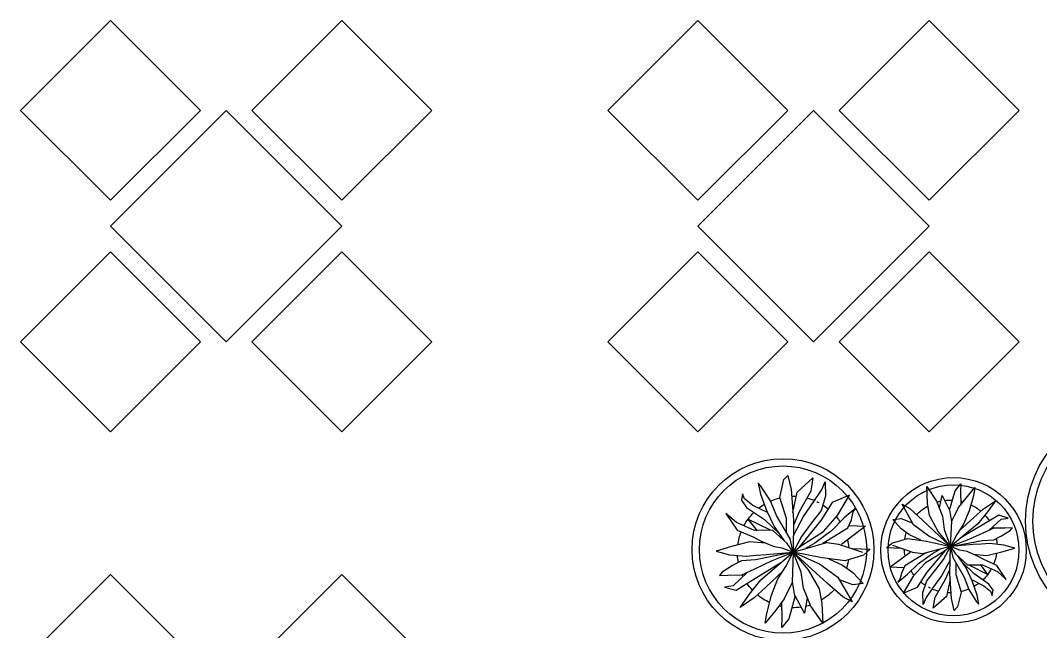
# Model space of a CAD drawing. Header units: millimetres. Extents: x 24870 to 27223, y 1839 to 3696.
# Drawn here: x 26073.7 to 26354.1, y 2723.2 to 2891.4 of the extents above; entities that cross this region are included whole.
import ezdxf

# ---------------------------------------------------------------- set-up
doc = ezdxf.new("R2010")
doc.units = ezdxf.units.MM
doc.layers.add('2-tef-aksesuar', color=30, linetype='Continuous')
doc.layers.add('2-tef-hareketli', color=251, linetype='Continuous')

# ---------------------------------------------------------------- blocks, each defined once
blk = doc.blocks.new('TREEI')
at = {"color": 63, "true_color": 0xafc95e}
for p, q in [((-0.0406, 0.1373), (-0.0511, 0.1417)), ((-0.0511, 0.1417), (-0.0458, 0.1135)), ((0.0003, 0.1098), (0.0056, 0.1442)), ((0.0056, 0.1442), (0.0085, 0.1517)), ((0.0085, 0.1517), (0.0132, 0.1298)), ((0.0459, 0.1342), (0.0453, 0.1448)), ((0.0453, 0.1448), (0.0523, 0.1342)), ((-0.0189, 0.1085), (-0.0406, 0.1373)), ((0.0132, 0.1298), (0.0155, 0.0941)), ((0.036, 0.116), (0.0459, 0.1342)), ((0.0523, 0.1342), (0.0488, 0.1173)), ((0.0792, 0.0979), (0.0909, 0.1229)), ((0.0909, 0.1229), (0.0839, 0.0841)), ((-0.0546, 0.1041), (-0.0943, 0.1173)), ((-0.0943, 0.1173), (-0.0803, 0.0948)), ((-0.0308, 0.0709), (-0.0546, 0.1041)), ((-0.0458, 0.1135), (-0.026, 0.0572)), ((-0.0143, 0.0653), (-0.0189, 0.1085)), ((0.0015, 0.0785), (0.0003, 0.1098)), ((0.0154, 0.091), (0.036, 0.116)), ((0.0488, 0.1173), (0.0266, 0.081)), ((-0.1001, 0.0879), (-0.113, 0.0998)), ((-0.113, 0.0998), (-0.1025, 0.0735)), ((-0.0774, 0.0735), (-0.1001, 0.0879)), ((-0.0803, 0.0948), (-0.0423, 0.0666)), ((0.0266, 0.081), (0.0112, 0.0443)), ((0.0155, 0.0941), (0.0144, 0.0603)), ((0.0243, 0.0572), (0.0558, 0.0948)), ((0.0558, 0.0948), (0.0488, 0.0666)), ((0.0535, 0.0691), (0.0792, 0.0979)), ((0.0839, 0.0841), (0.0599, 0.0578)), ((-0.1025, 0.0735), (-0.0832, 0.0516)), ((-0.0464, 0.0547), (-0.0774, 0.0735)), ((-0.0423, 0.0666), (-0.0224, 0.0484)), ((-0.0028, 0.0397), (-0.0143, 0.0653)), ((-0.0043, 0.0253), (0.0015, 0.0785)), ((0.0202, 0.0553), (0.0535, 0.0691)), ((0.1072, 0.0591), (0.1388, 0.0628)), ((0.1388, 0.0628), (0.1178, 0.0459)), ((-0.1463, 0.0566), (-0.1095, 0.0572)), ((-0.1083, 0.029), (-0.1463, 0.0566)), ((-0.1095, 0.0572), (-0.0744, 0.0334)), ((-0.0832, 0.0516), (-0.0528, 0.0353)), ((-0.0129, 0.0289), (-0.0464, 0.0547)), ((-0.026, 0.0572), (0.0009, -0.0007)), ((0.005, 0.0197), (0.0202, 0.0553)), ((0.0144, 0.0603), (0.008, 0.0266)), ((0.0506, 0.0459), (0.0325, 0.0259)), ((0.043, 0.0376), (0.0716, 0.0528)), ((0.0599, 0.0578), (0.0506, 0.0459)), ((0.0716, 0.0528), (0.1072, 0.0591)), ((0.1178, 0.0459), (0.0891, 0.0297)), ((-0.1399, 0.0234), (-0.1474, 0.0278)), ((-0.1474, 0.0278), (-0.1188, 0.0197)), ((-0.1299, 0.0103), (-0.1399, 0.0234)), ((-0.0703, 0.0115), (-0.1083, 0.029)), ((-0.0744, 0.0334), (-0.0129, 0.0029)), ((-0.0528, 0.0353), (-0.0265, 0.0209)), ((-0.0265, 0.0209), (0.0009, -0.0007)), ((0.0009, -0.0007), (-0.0043, 0.0253)), ((0.0325, 0.0259), (0.0179, 0.0159)), ((0.0693, 0.0228), (0.0517, 0.0165)), ((0.0891, 0.0297), (0.0693, 0.0228)), ((0.0751, 0.0159), (0.1008, 0.0253)), ((0.1008, 0.0253), (0.1213, 0.024)), ((0.1213, 0.024), (0.1452, 0.0203)), ((0.1452, 0.0203), (0.1528, 0.0165)), ((-0.1209, 0.0024), (-0.1504, -0.0123)), ((-0.1171, -0.001), (-0.1299, 0.0103)), ((-0.1188, 0.0197), (-0.0849, 0.0065)), ((-0.0849, 0.0065), (-0.0452, -0.0023)), ((-0.0195, 0.0046), (-0.0703, 0.0115)), ((0.0009, -0.0007), (-0.0195, 0.0046)), ((0.0009, -0.0007), (0.005, 0.0197)), ((0.0517, 0.0165), (0.0009, -0.0007)), ((0.0179, 0.0159), (0.0009, -0.0007)), ((0.0009, -0.0007), (0.0751, 0.0159)), ((0.0471, 0.0009), (0.0009, -0.0007)), ((0.0833, 0.0002), (0.0471, 0.0009)), ((0.1119, -0.0004), (0.0833, 0.0002)), ((0.137, 0.0103), (0.1119, -0.0004)), ((0.1528, 0.0165), (0.137, 0.0103)), ((-0.1504, -0.0123), (-0.0925, -0.026)), ((-0.0598, -0.0091), (-0.1171, -0.001)), ((-0.0674, -0.011), (-0.0873, -0.0229)), ((-0.0341, -0.006), (-0.0674, -0.011)), ((-0.0464, -0.0348), (0.0009, -0.0007)), ((-0.0452, -0.0023), (-0.024, -0.0046)), ((0.0009, -0.0007), (-0.037, -0.0436)), ((-0.0353, -0.0842), (0.0009, -0.0007)), ((0.0009, -0.0007), (-0.0341, -0.006)), ((0.0009, -0.0007), (-0.0119, -0.0448)), ((0.0027, -0.0436), (0.0009, -0.0007)), ((0.0009, -0.0007), (0.0272, -0.0548)), ((0.0255, -0.021), (0.0009, -0.0007)), ((0.0815, -0.0248), (0.0009, -0.0007)), ((0.1032, -0.0191), (0.0315, -0.0098)), ((0.0997, -0.0001), (0.1364, -0.0129)), ((0.1347, -0.0235), (0.1032, -0.0191)), ((0.1528, -0.0085), (0.1347, -0.0235)), ((0.1364, -0.0129), (0.1528, -0.0085)), ((-0.0873, -0.0229), (-0.124, -0.0568)), ((-0.0855, -0.0586), (-0.0464, -0.0348)), ((0.05, -0.0367), (0.0255, -0.021)), ((0.0333, -0.026), (0.0786, -0.0417)), ((0.0745, -0.0611), (0.05, -0.0367)), ((0.1137, -0.0411), (0.0815, -0.0248)), ((-0.1083, -0.0423), (-0.1399, -0.058)), ((-0.1399, -0.058), (-0.1235, -0.063)), ((-0.1235, -0.063), (-0.0855, -0.0586)), ((-0.0578, -0.0417), (-0.0774, -0.0642)), ((-0.037, -0.0436), (-0.0592, -0.0824)), ((-0.0119, -0.0448), (-0.016, -0.088)), ((0.0114, -0.0742), (0.0027, -0.0436)), ((0.033, -0.0811), (0.026, -0.0536)), ((0.0272, -0.0548), (0.0547, -0.078)), ((0.0786, -0.0417), (0.1078, -0.0517)), ((0.1078, -0.0517), (0.1411, -0.058)), ((0.1411, -0.058), (0.1137, -0.0411)), ((-0.0774, -0.0642), (-0.0902, -0.0855)), ((0.0126, -0.1124), (0.0114, -0.0742)), ((0.0547, -0.078), (0.0792, -0.0911)), ((0.0979, -0.0899), (0.0745, -0.0611)), ((-0.0902, -0.0855), (-0.0996, -0.1137)), ((-0.0803, -0.108), (-0.0604, -0.088)), ((-0.0592, -0.0824), (-0.0651, -0.1381)), ((-0.0522, -0.1212), (-0.0353, -0.0842)), ((-0.016, -0.088), (-0.009, -0.1168)), ((0.0126, -0.0949), (0.0301, -0.1199)), ((0.0301, -0.1199), (0.0325, -0.0811)), ((0.0325, -0.0811), (0.0628, -0.1174)), ((0.0745, -0.1118), (0.0617, -0.0817)), ((0.0792, -0.0911), (0.1084, -0.1062)), ((0.1084, -0.1062), (0.0979, -0.0899)), ((-0.0996, -0.1137), (-0.0803, -0.108)), ((-0.009, -0.1168), (0.005, -0.1531)), ((0.005, -0.1531), (0.0126, -0.1124)), ((0.0628, -0.1174), (0.0821, -0.1274)), ((0.0821, -0.1274), (0.0745, -0.1118)), ((-0.0651, -0.1381), (-0.0522, -0.1212))]:
    blk.add_line(p, q, dxfattribs=at)
for start, end in [(112.5698, 117.2676), (90.2669, 100.3176), (75.8744, 82.8333), (52.0008, 69.3621), (128.5172, 136.7777), (139.0957, 141.7689), (31.5426, 45.4516), (146.4111, 153.1838), (165.0446, 171.5762), (13.4218, 20.6016), (340.9505, 349.9228), (358.2776, 0.2322), (191.5019, 199.4338), (212.2939, 220.8052), (319.0773, 333.9888), (285.8654, 295.508), (305.7774, 308.9587), (246.3853, 263.9953), (276.0879, 281.1845)]:
    blk.add_arc((0.0009, -0.0007), 0.11, start, end, dxfattribs=at)

msp = doc.modelspace()

# ---------------------------------------------------------------- linework, layer by layer
for p, q in [((26073.653, 2866.621), (26098.402, 2891.369)), ((26098.402, 2891.369), (26123.151, 2866.621)), ((26162.042, 2891.369), (26137.293, 2866.621)), ((26186.791, 2866.621), (26162.042, 2891.369)), ((26235.154, 2866.621), (26259.903, 2891.369)), ((26259.903, 2891.369), (26284.652, 2866.621)), ((26323.543, 2891.369), (26298.794, 2866.621)), ((26348.291, 2866.621), (26323.543, 2891.369)), ((26098.402, 2841.872), (26073.653, 2866.621)), ((26098.402, 2834.801), (26130.222, 2866.621)), ((26123.151, 2866.621), (26098.402, 2841.872)), ((26130.222, 2866.621), (26162.042, 2834.801)), ((26137.293, 2866.621), (26162.042, 2841.872)), ((26162.042, 2841.872), (26186.791, 2866.621)), ((26259.903, 2841.872), (26235.154, 2866.621)), ((26259.903, 2834.801), (26291.723, 2866.621)), ((26284.652, 2866.621), (26259.903, 2841.872)), ((26291.723, 2866.621), (26323.543, 2834.801)), ((26298.794, 2866.621), (26323.543, 2841.872)), ((26323.543, 2841.872), (26348.291, 2866.621)), ((26130.222, 2802.981), (26098.402, 2834.801)), ((26162.042, 2834.801), (26130.222, 2802.981)), ((26291.723, 2802.981), (26259.903, 2834.801)), ((26323.543, 2834.801), (26291.723, 2802.981)), ((26073.653, 2802.981), (26098.402, 2827.73)), ((26098.402, 2827.73), (26123.151, 2802.981)), ((26162.042, 2827.73), (26137.293, 2802.981)), ((26186.791, 2802.981), (26162.042, 2827.73)), ((26235.154, 2802.981), (26259.903, 2827.73)), ((26259.903, 2827.73), (26284.652, 2802.981)), ((26323.543, 2827.73), (26298.794, 2802.981)), ((26348.291, 2802.981), (26323.543, 2827.73)), ((26098.402, 2778.232), (26073.653, 2802.981)), ((26123.151, 2802.981), (26098.402, 2778.232)), ((26137.293, 2802.981), (26162.042, 2778.232)), ((26162.042, 2778.232), (26186.791, 2802.981)), ((26259.903, 2778.232), (26235.154, 2802.981)), ((26284.652, 2802.981), (26259.903, 2778.232)), ((26298.794, 2802.981), (26323.543, 2778.232)), ((26323.543, 2778.232), (26348.291, 2802.981)), ((26073.653, 2714.212), (26098.402, 2738.961)), ((26098.402, 2738.961), (26123.151, 2714.212)), ((26162.042, 2738.961), (26137.293, 2714.212)), ((26186.791, 2714.212), (26162.042, 2738.961))]:
    msp.add_line(p, q)
at = {"layer": '2-tef-hareketli'}
for centre, radius in [((26382.015, 2753.629), 32), ((26382.015, 2753.629), 30), ((26283.327, 2745.804), 25), ((26283.327, 2745.804), 23), ((26330.199, 2745.613), 20), ((26330.199, 2745.613), 18)]:
    msp.add_circle(centre, radius, dxfattribs=at)

# ---------------------------------------------------------------- block references
at = {"layer": '2-tef-aksesuar', "lineweight": 0}
for p, xscale, yscale, zscale, rotation in [((26286.184, 2745.267), -139.3459200000002, 139.3459200000004, 139.3459200000003, 24.14376139002972), ((26329.331, 2746.542), -116.1216000000003, 116.1216000000003, 116.1216000000003, 203.2467780166511)]:
    msp.add_blockref('TREEI', p, dxfattribs=dict(at, xscale=xscale, yscale=yscale, zscale=zscale, rotation=rotation))

doc.saveas('drawing.dxf')
